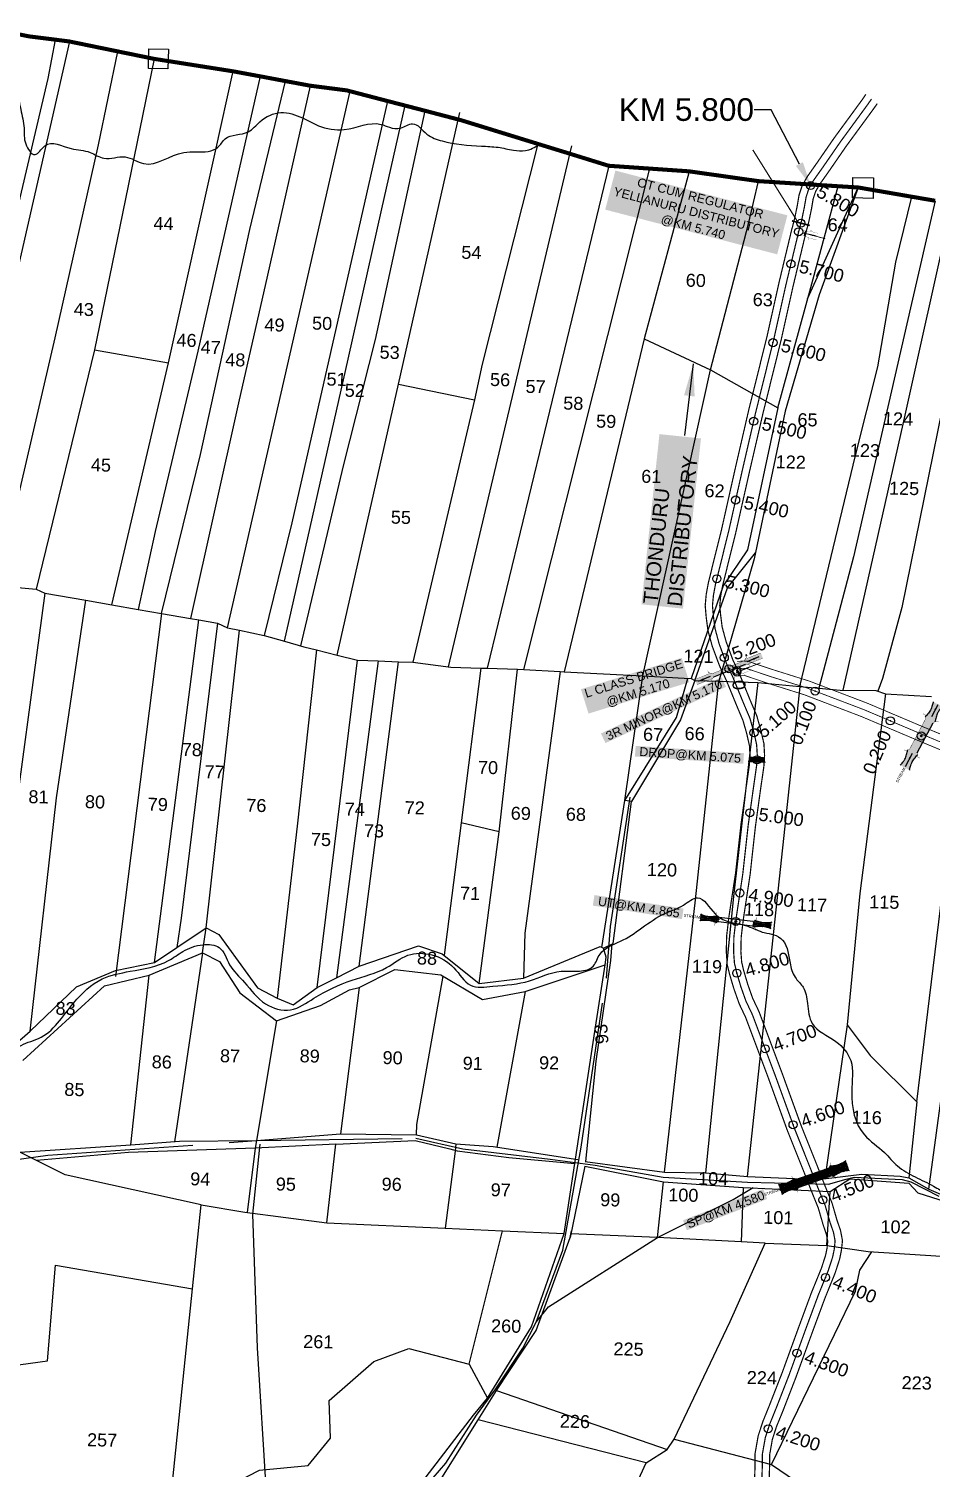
# Model space of a CAD drawing. Header units: inches. Extents: x 184455 to 195646, y 1613050 to 1620483.
# Drawn here: x 186846 to 187961, y 1617672 to 1619451 of the extents above; entities that cross this region are included whole.
import ezdxf
from ezdxf import colors
from ezdxf.entities.mleader import LeaderData, LeaderLine
from ezdxf.enums import TextEntityAlignment as Align
from ezdxf.math import Vec2, Vec3

# ---------------------------------------------------------------- set-up
doc = ezdxf.new("R2010")
doc.units = ezdxf.units.IN
doc.header["$LTSCALE"] = 15
doc.header["$MEASUREMENT"] = 0
doc.header["$PDMODE"] = 32
doc.header["$PDSIZE"] = 10
doc.linetypes.add('ACAD_ISO02W100', pattern=[15, 12, -3])
doc.linetypes.add('HIDDEN2', pattern=[0.1875, 0.125, -0.0625])
for name, color, linetype in [('BOUNDRY STONES', 240, 'Continuous'), ('CANAL1', 7, 'Continuous'), ('CHANAGE', 1, 'Continuous'), ('CS', 134, 'Continuous'), ('CSMark', 72, 'Continuous'), ('PAPER SIZE', 5, 'Continuous'), ('PLOTS', 7, 'Continuous'), ('PLOTS NO', 7, 'Continuous'), ('POINT', 2, 'Continuous'), ('ROADS', 6, 'ACAD_ISO02W100'), ('STREAMS', 4, 'Continuous'), ('STRUCTURE', 5, 'Continuous'), ('text2', 7, 'Continuous'), ('VILLAGE BOUNDRY', 5, 'Continuous'), ('VILLAGE STONES', 240, 'Continuous')]:
    doc.layers.add(name, color=color, linetype=linetype)
doc.styles.get("Standard").update_dxf_attribs({"font": 'arial.ttf'})
doc.dimstyles.get("Standard").update_dxf_attribs({"dimtxt": 0.18, "dimasz": 0.18, "dimexe": 0.18, "dimexo": 0.0625, "dimgap": 0.09, "dimtad": 0, "dimtih": 1, "dimtoh": 1, "dimdec": 4, "dimzin": 0, "dimdsep": 46, "dimtxsty": 'Standard', "dimcen": 0.09, "dimadec": 0, "dimazin": 0, "dimtfac": 1, "dimtdec": 4, "dimtofl": 0, "dimtmove": 0, "dimatfit": 3, "dimfxl": 1, "dimtolj": 1, "dimtzin": 0, "dimarcsym": 0})

# ---------------------------------------------------------------- blocks, each defined once
blk = doc.blocks.new('DROP')
h = blk.add_hatch()
h.set_pattern_fill('ANSI31', color=1, scale=10, angle=45)
h.set_pattern_definition([(90, (-324.4107, -25.7687), (-1.25, 0), [])])
h.paths.add_polyline_path([(-9.9, -4.3), (-13.8, 4.1), (13.8, 4.1), (10.2, -4.3)])
at = {"layer": 'STRUCTURE', "color": 5, "const_width": 0.49}
blk.add_lwpolyline([(-9.9, -4.3), (-13.8, 4.1), (13.8, 4.1), (10.2, -4.3), (-9.9, -4.3)], dxfattribs=at)
at = {"layer": 'STRUCTURE', "color": 5}
blk.add_circle((0, 0), 1.33, dxfattribs=at)
blk = doc.blocks.new('SP')
at = {"layer": 'STRUCTURE'}
h = blk.add_hatch(dxfattribs=at)
h.set_pattern_fill('DASH', color=256, scale=8, style=0)
edge = h.paths.add_edge_path()
edge.add_spline(control_points=[(769825.7, 1706742.1), (769825.3, 1706741.8), (769823.8, 1706740.8), (769820.9, 1706740.3), (769817, 1706739.7), (769811.4, 1706738.9), (769804, 1706739.7), (769798.4, 1706741), (769795.6, 1706741.6)], knot_values=[0, 0, 0, 0, 1.613557, 5.24513, 8.624976, 13.470124, 22.190216, 30.746377, 30.746377, 30.746377, 30.746377], degree=3, periodic=0)
edge.add_line((769795.6, 1706741.6), (769792.6, 1706739.6))
edge.add_line((769792.6, 1706739.6), (769732.6, 1706739.6))
edge.add_line((769732.6, 1706739.6), (769729.6, 1706741.6))
edge.add_spline(control_points=[(769729.6, 1706741.6), (769726.9, 1706740.9), (769721.3, 1706739.5), (769713.9, 1706738.5), (769708.3, 1706739.1), (769704.4, 1706739.6), (769701.5, 1706740), (769700, 1706741), (769699.5, 1706741.3)], knot_values=[0, 0, 0, 0, 8.556161, 17.276253, 22.121402, 25.501247, 29.13282, 30.746377, 30.746377, 30.746377, 30.746377], degree=3, periodic=0)
edge.add_line((769699.5, 1706741.3), (769699.5, 1706722.1))
edge.add_spline(control_points=[(769699.5, 1706722.1), (769700, 1706722.4), (769701.4, 1706723.4), (769704.3, 1706724), (769708.2, 1706724.5), (769713.8, 1706725.3), (769721.2, 1706724.5), (769726.8, 1706723.3), (769729.6, 1706722.6)], knot_values=[0, 0, 0, 0, 1.613557, 5.24513, 8.624976, 13.470124, 22.190216, 30.746377, 30.746377, 30.746377, 30.746377], degree=3, periodic=0)
edge.add_line((769729.6, 1706722.6), (769732.6, 1706724.6))
edge.add_line((769732.6, 1706724.6), (769792.6, 1706724.6))
edge.add_line((769792.6, 1706724.6), (769795.6, 1706722.6))
edge.add_spline(control_points=[(769795.6, 1706722.6), (769798.4, 1706723.3), (769803.9, 1706724.8), (769811.3, 1706725.8), (769817, 1706725.1), (769820.9, 1706724.7), (769823.8, 1706724.2), (769825.2, 1706723.3), (769825.7, 1706723)], knot_values=[0, 0, 0, 0, 8.556161, 17.276253, 22.121402, 25.501247, 29.13282, 30.746377, 30.746377, 30.746377, 30.746377], degree=3, periodic=0)
edge.add_line((769825.7, 1706723), (769825.7, 1706742.1))
h.paths.add_polyline_path([(769764.2, 1706732.1, -1), (769761.1, 1706732.1, -1)], flags=0)
h.paths.add_polyline_path([(769761.1, 1706732.1, 1), (769764.2, 1706732.1, 1)], flags=16)
at = {"layer": 'STRUCTURE', "const_width": 0.628}
for points in [[(769726.6, 1706747.6), (769726.6, 1706743.6), (769732.6, 1706739.6), (769792.6, 1706739.6), (769798.6, 1706743.6), (769798.6, 1706747.6)], [(769726.6, 1706716.6), (769726.6, 1706720.6), (769732.6, 1706724.6), (769792.6, 1706724.6), (769798.6, 1706720.6), (769798.6, 1706716.6)]]:
    blk.add_lwpolyline(points, dxfattribs=at)
at = {"layer": 'STRUCTURE', "color": 3}
blk.add_lwpolyline([(769732.6, 1706724.6), (769792.6, 1706724.6)], dxfattribs=at)
blk.add_lwpolyline([(769732.6, 1706724.6), (769792.6, 1706724.6)], dxfattribs=at)
at = {"layer": 'STRUCTURE', "color": 0}
blk.add_circle((769762.6, 1706732.1), 1.55, dxfattribs=at)
at = {"layer": 'STRUCTURE'}
for points in [[(769699.5, 1706741.3), (769700.9, 1706740.5), (769704.4, 1706739.6), (769707.8, 1706739.2), (769712.6, 1706738.8), (769721.3, 1706739.7), (769729.6, 1706741.6)], [(769699.5, 1706722.1), (769700.9, 1706723), (769704.4, 1706724), (769707.7, 1706724.5), (769712.5, 1706725), (769721.2, 1706724.4), (769729.6, 1706722.6)], [(769825.7, 1706742.1), (769824.3, 1706741.3), (769820.8, 1706740.3), (769817.5, 1706739.8), (769812.7, 1706739.2), (769804, 1706739.9), (769795.6, 1706741.6)], [(769825.7, 1706723), (769824.3, 1706723.8), (769820.8, 1706724.7), (769817.4, 1706725.1), (769812.6, 1706725.5), (769803.9, 1706724.6), (769795.6, 1706722.6)]]:
    blk.add_spline(points, degree=3, dxfattribs=at)
at = {"layer": 'STRUCTURE', "color": 0}
blk.add_text('STREAM', height=5, dxfattribs=at).set_placement((769684.3, 1706732.1), align=Align.MIDDLE_CENTER)
for points in [[(769727.4, 1706732.1), (769700.8, 1706732.1)], [(769824.4, 1706732.1), (769800.5, 1706732.1)]]:
    blk.add_leader(points, dimstyle='Standard', override={"dimasz": 10, "dimgap": 0.09, "dimtad": 0}, dxfattribs=at)
blk = doc.blocks.new('SLB')
at = {"layer": 'STRUCTURE'}
h = blk.add_hatch(dxfattribs=at)
h.set_pattern_fill('DOTS', color=6, scale=20, angle=320.3722, style=0)
h.set_pattern_definition([(320.372247934, (-159.4327, -72.9564), (1.2786241598, 0.5641323054), [0, -1.25])])
h.paths.add_polyline_path([(769699.5, 1706871.1), (769699.5, 1706861.1), (769729.1, 1706861.1), (769732.1, 1706863.1), (769792.1, 1706863.1), (769795.1, 1706861.1), (769824.7, 1706861.1), (769824.7, 1706871.1), (769795.1, 1706871.1), (769792.1, 1706869.1), (769732.1, 1706869.1), (769729.1, 1706871.1)])
at = {"layer": 'STRUCTURE', "color": 6, "linetype": 'ACAD_ISO02W100', "ltscale": 0.5, "const_width": 0.5}
for points in [[(769699.5, 1706871.1), (769729.1, 1706871.1)], [(769795.1, 1706871.1), (769824.7, 1706871.1)], [(769699.5, 1706861.1), (769729.1, 1706861.1)], [(769795.1, 1706861.1), (769824.7, 1706861.1)]]:
    blk.add_lwpolyline(points, dxfattribs=at)
at = {"layer": 'STRUCTURE', "color": 6, "const_width": 0.628}
for points in [[(769726.1, 1706877.1), (769726.1, 1706873.1), (769732.1, 1706869.1), (769792.1, 1706869.1), (769798.1, 1706873.1), (769798.1, 1706877.1)], [(769726.1, 1706855.1), (769726.1, 1706859.1), (769732.1, 1706863.1), (769792.1, 1706863.1), (769798.1, 1706859.1), (769798.1, 1706855.1)]]:
    blk.add_lwpolyline(points, dxfattribs=at)
at = {"layer": 'STRUCTURE', "color": 6}
blk.add_lwpolyline([(769732.1, 1706863.1), (769792.1, 1706863.1)], dxfattribs=at)
blk.add_lwpolyline([(769732.1, 1706863.1), (769792.1, 1706863.1)], dxfattribs=at)
at = {"layer": 'STRUCTURE', "color": 0}
blk.add_circle((769762.1, 1706866.1), 1.24, dxfattribs=at)
for points in [[(769703.8, 1706866), (769726.7, 1706866)], [(769818.6, 1706865.8), (769795.7, 1706865.8)]]:
    blk.add_leader(points, dimstyle='Standard', override={"dimasz": 10, "dimgap": 0.09, "dimtad": 0}, dxfattribs=at)
blk = doc.blocks.new('UT')
at = {"layer": 'STRUCTURE'}
h = blk.add_hatch(dxfattribs=at)
h.set_pattern_fill('DASH', color=150, scale=8, angle=-39.6278, style=0)
h.set_pattern_definition([(320.372247933, (-4370.464, -6260.8811), (1.40800153113, 0.132407282), [1, -1])])
h.paths.add_polyline_path([(765163, 1700681.9), (765165.6, 1700680.6), (765167.2, 1700680.3), (765169.1, 1700680), (765172.4, 1700679.6), (765176.4, 1700679.3), (765179.5, 1700679.5), (765183.1, 1700679.9), (765187.7, 1700680.9), (765188.9, 1700681.2), (765193.1, 1700682.2), (765196.1, 1700680.2), (765196.1, 1700672.2), (765193.1, 1700670.2), (765190.5, 1700670.8), (765188.1, 1700671.3), (765185.5, 1700671.8), (765183.6, 1700672.1), (765181, 1700672.5), (765180.3, 1700672.5), (765178.5, 1700672.6), (765176.7, 1700672.6), (765174.6, 1700672.5), (765172.5, 1700672.3), (765170.4, 1700672), (765168.5, 1700671.7), (765166.1, 1700671.2), (765165, 1700670.8), (765163, 1700669.7)])
h.paths.add_polyline_path([(765259.1, 1700682.2), (765256.1, 1700680.2), (765256.1, 1700672.2), (765259.1, 1700670.2), (765261.9, 1700671), (765264.4, 1700671.6), (765266.4, 1700672), (765269.1, 1700672.5), (765272.7, 1700673), (765276.1, 1700673.1), (765278.6, 1700672.9), (765281.2, 1700672.7), (765283.9, 1700672.3), (765286.4, 1700671.9), (765288, 1700671.3), (765289.2, 1700670.6), (765289.1, 1700682.7), (765287.6, 1700681.8), (765285.7, 1700681.2), (765283, 1700680.7), (765281.2, 1700680.4), (765276.7, 1700679.9), (765272.7, 1700679.9), (765268.7, 1700680.3), (765264.8, 1700681), (765261.2, 1700681.7)])
at = {"layer": 'STRUCTURE', "color": 150, "const_width": 0.628}
for points in [[(765190.1, 1700688.2), (765190.1, 1700684.2), (765196.1, 1700680.2), (765256.1, 1700680.2), (765262.1, 1700684.2), (765262.1, 1700688.2)], [(765190.1, 1700664.2), (765190.1, 1700668.2), (765196.1, 1700672.2), (765256.1, 1700672.2), (765262.1, 1700668.2), (765262.1, 1700664.2)]]:
    blk.add_lwpolyline(points, dxfattribs=at)
at = {"layer": 'STRUCTURE', "color": 150}
for points in [[(765196.1, 1700680.2), (765256.1, 1700680.2)], [(765196.1, 1700672.2), (765256.1, 1700672.2)], [(765196.1, 1700672.2), (765256.1, 1700672.2)]]:
    blk.add_lwpolyline(points, dxfattribs=at)
at = {"layer": 'STRUCTURE', "color": 0}
blk.add_circle((765226.1, 1700676.2), 1.89, dxfattribs=at)
at = {"layer": 'STRUCTURE', "color": 150}
for points in [[(765163, 1700681.9), (765164.4, 1700681.1), (765167.9, 1700680.2), (765171.2, 1700679.8), (765176.1, 1700679.4), (765184.7, 1700680.3), (765193.1, 1700682.2)], [(765163, 1700669.7), (765164.3, 1700670.6), (765167.8, 1700671.6), (765171.2, 1700672.1), (765176, 1700672.6), (765184.7, 1700672), (765193.1, 1700670.2)], [(765289.1, 1700682.7), (765287.8, 1700681.9), (765284.3, 1700680.9), (765280.9, 1700680.4), (765276.1, 1700679.8), (765267.4, 1700680.5), (765259.1, 1700682.2)], [(765289.2, 1700670.6), (765287.8, 1700671.4), (765284.2, 1700672.3), (765280.9, 1700672.7), (765276.1, 1700673.1), (765267.4, 1700672.2), (765259.1, 1700670.2)]]:
    blk.add_spline(points, degree=3, dxfattribs=at)
at = {"layer": 'STRUCTURE', "color": 0}
blk.add_text('STREAM', height=5, dxfattribs=at).set_placement((765148.2, 1700675.8), align=Align.MIDDLE_CENTER)
for points in [[(765190.9, 1700676), (765164.2, 1700675.8)], [(765289.3, 1700676.7), (765265.4, 1700676.4)]]:
    blk.add_leader(points, dimstyle='Standard', override={"dimasz": 10, "dimgap": 0.09, "dimtad": 0}, dxfattribs=at)
blk = doc.blocks.new('OT')
at = {"layer": 'STRUCTURE', "color": 190}
for points, const_width in [([(769751.4, 1706595.8), (769729.4, 1706595.8)], 0.5), ([(769751.4, 1706579), (769729.4, 1706579)], 0.5), ([(769775.2, 1706601.8), (769775.2, 1706597.8), (769769.2, 1706593.8), (769761.8, 1706593.8), (769754.4, 1706593.8), (769748.4, 1706597.8), (769748.4, 1706601.8)], 0.5), ([(769748.4, 1706573), (769748.4, 1706577), (769754.4, 1706581), (769761.8, 1706581), (769761.8, 1706581), (769761.8, 1706581), (769769.2, 1706581), (769775.2, 1706577), (769775.2, 1706573)], 0.5), ([(769761.8, 1706593.8), (769761.8, 1706581)], 2.5)]:
    blk.add_lwpolyline(points, dxfattribs=dict(at, const_width=const_width))
at = {"layer": 'STRUCTURE', "color": 0}
blk.add_circle((769761.8, 1706587.4), 1.87, dxfattribs=at)
blk.add_leader([(769732.6, 1706587.4), (769753.8, 1706587.4)], dimstyle='Standard', override={"dimasz": 10, "dimgap": 0.09, "dimtad": 0}, dxfattribs=at)

msp = doc.modelspace()

# ---------------------------------------------------------------- linework, layer by layer
at = {"layer": 'BOUNDRY STONES'}
for points in [[(186994.1, 1619426.6), (187018.3, 1619426.1), (187017.7, 1619401.7), (186993.5, 1619402.2)], [(187864.2, 1619267.7), (187889.9, 1619267.2), (187889.4, 1619241.7), (187863.7, 1619242.3)]]:
    msp.add_lwpolyline(points, close=True, dxfattribs=at)
at = {"layer": 'CANAL1', "color": 200}
for points, const_width in [([(187742.7, 1617651.7), (187743.4, 1617674.4), (187743.5, 1617690), (187747.3, 1617711.6), (187753, 1617729.1), (187760.9, 1617748.6), (187777.2, 1617790.4), (187797.4, 1617846), (187813, 1617888.3), (187825.5, 1617919), (187830.6, 1617934.8), (187832.4, 1617943.5), (187833.3, 1617952.2), (187831.6, 1617960.9), (187827.5, 1617972.9), (187821.6, 1617993.3), (187812.5, 1618015.8), (187804, 1618037.6), (187783.4, 1618089.1), (187759.9, 1618154), (187731.8, 1618229), (187723.9, 1618245.7), (187717.3, 1618264.4), (187712.1, 1618281.8), (187709, 1618294.4), (187707.9, 1618310.2), (187708.3, 1618329.6), (187711.1, 1618353.2), (187719.4, 1618407.8), (187726, 1618467.3), (187732.5, 1618514), (187736.4, 1618540.9), (187737.2, 1618553), (187736.5, 1618564.9), (187733, 1618580.5), (187728.5, 1618596.1), (187721.1, 1618613.6), (187708, 1618645.6), (187699.5, 1618663.8), (187690.5, 1618688), (187685.1, 1618707.9), (187683, 1618724.4), (187681.8, 1618738.2), (187683.1, 1618752.3), (187685.8, 1618766.9), (187701.9, 1618831.7), (187718.8, 1618907.1), (187735.4, 1618979.1), (187758.1, 1619070.5), (187773, 1619137.3), (187788.3, 1619201.2), (187792.4, 1619217), (187795.5, 1619232.1), (187797.8, 1619245.7), (187801.6, 1619257.3), (187808.1, 1619268.7), (187819.8, 1619285.3), (187841.4, 1619316.6), (187875.9, 1619363.7), (187880.4, 1619370.3)], 1.5), ([(187760.7, 1617652), (187761.4, 1617674.1), (187761.5, 1617688.3), (187764.8, 1617707.2), (187769.9, 1617723), (187777.7, 1617742), (187794, 1617784.1), (187814.3, 1617839.9), (187829.8, 1617881.8), (187842.4, 1617912.9), (187848, 1617930.2), (187850.1, 1617940.6), (187851.5, 1617952.9), (187849.1, 1617965.6), (187844.7, 1617978.3), (187838.7, 1617999.2), (187829.2, 1618022.5), (187820.8, 1618044.2), (187800.3, 1618095.5), (187776.8, 1618160.2), (187748.4, 1618236), (187740.5, 1618252.6), (187734.4, 1618269.9), (187729.5, 1618286.5), (187726.9, 1618297.2), (187725.9, 1618310.7), (187726.3, 1618328.3), (187729, 1618350.7), (187737.3, 1618405.4), (187743.9, 1618465.1), (187750.3, 1618511.5), (187754.3, 1618539), (187755.2, 1618553), (187754.4, 1618567.5), (187750.4, 1618584.9), (187745.5, 1618602.1), (187737.7, 1618620.5), (187724.5, 1618652.9), (187716.1, 1618670.8), (187707.7, 1618693.5), (187702.8, 1618711.5), (187700.9, 1618726.4), (187699.8, 1618738.1), (187700.9, 1618749.8), (187703.4, 1618763.1), (187719.4, 1618827.5), (187736.4, 1618903.1), (187753, 1618974.9), (187775.6, 1619066.3), (187790.5, 1619133.3), (187805.7, 1619196.9), (187809.9, 1619212.9), (187813.2, 1619228.7), (187815.3, 1619241.3), (187818.2, 1619250), (187823.3, 1619259), (187834.6, 1619275), (187856.1, 1619306.2), (187890.6, 1619353.3), (187894.5, 1619358.9)], 1.5), ([(187721.6, 1618669.1), (187728, 1618669.6), (187734, 1618669.5), (187763.2, 1618659.7), (187810.3, 1618644.9), (187822.9, 1618640.1), (187881.7, 1618617.7), (187953.5, 1618587.3), (188004.8, 1618565.9)], 1), ([(187722.9, 1618651.2), (187728.6, 1618651.6), (187731, 1618651.6), (187757.7, 1618642.6), (187804.4, 1618627.9), (187816.5, 1618623.3), (187874.9, 1618601), (187946.5, 1618570.7), (187997.6, 1618549.4)], 1)]:
    msp.add_lwpolyline(points, dxfattribs=dict(at, const_width=const_width))
at = {"layer": 'CANAL1', "color": 1, "linetype": 'HIDDEN2', "ltscale": 5, "const_width": 1.5}
for points in [[(187751.7, 1617651.8), (187752.4, 1617674.3), (187752.5, 1617689.2), (187756.1, 1617709.4), (187761.5, 1617726), (187769.3, 1617745.3), (187785.6, 1617787.2), (187805.8, 1617842.9), (187821.4, 1617885.1), (187833.9, 1617916), (187839.3, 1617932.5), (187841.3, 1617942.1), (187842.4, 1617952.6), (187840.4, 1617963.2), (187836.1, 1617975.6), (187830.2, 1617996.2), (187820.8, 1618019.2), (187812.4, 1618040.9), (187791.9, 1618092.3), (187768.4, 1618157.1), (187740.1, 1618232.5), (187732.2, 1618249.1), (187725.8, 1618267.2), (187720.8, 1618284.2), (187718, 1618295.8), (187716.9, 1618310.4), (187717.3, 1618328.9), (187720.1, 1618351.9), (187728.3, 1618406.6), (187734.9, 1618466.2), (187741.4, 1618512.7), (187745.3, 1618539.9), (187746.2, 1618553), (187745.4, 1618566.2), (187741.7, 1618582.7), (187737, 1618599.1), (187729.4, 1618617), (187716.2, 1618649.2), (187707.8, 1618667.3), (187699.1, 1618690.7), (187694, 1618709.7), (187691.9, 1618725.4), (187690.8, 1618738.2), (187692, 1618751), (187694.6, 1618765), (187710.7, 1618829.6), (187727.6, 1618905.1), (187744.2, 1618977), (187766.8, 1619068.4), (187781.7, 1619135.3), (187797, 1619199), (187801.1, 1619215), (187804.3, 1619230.4), (187806.6, 1619243.5), (187809.9, 1619253.7), (187815.7, 1619263.9), (187827.2, 1619280.1), (187848.8, 1619311.4), (187883.2, 1619358.5), (187887.4, 1619364.6)], [(187796.2, 1619212.6), (187740.7, 1619301.6)]]:
    msp.add_lwpolyline(points, dxfattribs=at)
at = {"layer": 'CANAL1', "color": 3, "const_width": 2, "elevation": 1}
msp.add_lwpolyline([(187789, 1619213.9), (187811.1, 1619208.2)], dxfattribs=at)
at = {"layer": 'CANAL1', "color": 1, "linetype": 'HIDDEN2', "ltscale": 4, "const_width": 1, "elevation": 2}
msp.add_lwpolyline([(187805.1, 1619198.4), (187830.4, 1619191.8)], dxfattribs=at)
at = {"layer": 'CANAL1', "color": 1, "linetype": 'HIDDEN2', "ltscale": 4, "const_width": 1}
for points in [[(187721.8, 1618656.3), (187750.2, 1618667.4)], [(187721.8, 1618656.3), (187750.2, 1618667.4)], [(187722.2, 1618660.2), (187728.3, 1618660.6), (187732.5, 1618660.6), (187760.5, 1618651.1), (187807.4, 1618636.4), (187819.7, 1618631.7), (187878.3, 1618609.4), (187950, 1618579), (188001.2, 1618557.6)]]:
    msp.add_lwpolyline(points, dxfattribs=at)
at = {"layer": 'CS', "color": 3}
for p in [(187817.7, 1618632.5), (187910.7, 1618595.7)]:
    msp.add_point(p, dxfattribs=at)
at = {"layer": 'PLOTS'}
for points in [[(186726.4, 1618777.5), (186774.3, 1618982.3), (186821.2, 1619182.8), (186869.7, 1619390), (186878.6, 1619437.9)], [(186895.9, 1619435.7), (186865.9, 1619303.5), (186804, 1619034), (186741.2, 1618775.2)], [(186807.1, 1618763.4), (186878.3, 1619069.1), (186931.9, 1619308), (186955.6, 1619423.4)], [(187000.6, 1619414.2), (186958.2, 1619207.1), (186926.9, 1619054.4), (186854.7, 1618758.4)], [(186948.5, 1618739.2), (187018.4, 1619038.2), (187076.4, 1619300.2), (187098.2, 1619398.8)], [(187131.7, 1619392.6), (187054.5, 1619052.6), (187002, 1618830), (186981.1, 1618733.5)], [(187009.7, 1618728.6), (187058, 1618924.9), (187119.1, 1619203.3), (187163, 1619386.7)], [(187193.6, 1619381), (187140.6, 1619146.9), (187104.9, 1618988.9), (187045.7, 1618722.3)], [(187091.4, 1618710.5), (187172.1, 1619064.1), (187242.8, 1619374.1)], [(187289.3, 1619362), (187242.3, 1619154.6), (187218.8, 1619051), (187171, 1618840.4), (187136.7, 1618701.4)], [(187161.9, 1618694.4), (187240.4, 1619043), (187282.2, 1619228.6), (187310.9, 1619356.4)], [(187335.2, 1619350.1), (187273.7, 1619067.3), (187234.3, 1618911.1), (187214.5, 1618827.5), (187181.6, 1618688.5)], [(187226.7, 1618676.9), (187302.6, 1619012.1), (187378.6, 1619347.7)], [(187474.8, 1619309.1), (187406.2, 1619036.9), (187396.8, 1618992.8), (187320.4, 1618668.1)], [(187364.6, 1618662.4), (187517.1, 1619306.6)], [(187562.5, 1619282), (187480.3, 1618941), (187412.2, 1618660.7)], [(187457.8, 1618659.1), (187613.3, 1619278.5)], [(187662.1, 1619275.1), (187606.2, 1619068.1), (187507.5, 1618656.4)], [(187604.7, 1618651.2), (187688.3, 1619029.6), (187735.5, 1619210.1), (187747.6, 1619263)], [(187606.2, 1619068.1), (187688.3, 1619029.6), (187771.5, 1618982.8), (187812.3, 1619131.6), (187846.1, 1619256.7)], [(187870.8, 1619255.2), (187822.7, 1619122.3), (187780.7, 1618978.5), (187742.2, 1618795.8), (187698.6, 1618644.6)], [(187808.4, 1619117.3), (187870.8, 1619255.2)], [(187798.6, 1618638.3), (187867.5, 1618923.7), (187895.3, 1619033.3), (187917.4, 1619162.7), (187937.3, 1619243.7)], [(187965.9, 1619238.8), (187935.6, 1619106.3), (187865.2, 1618798.5), (187822.3, 1618636.1)], [(187852.3, 1618633.7), (187926.5, 1618962.6), (187987.1, 1619235.1)], [(188029.5, 1619228.1), (187980, 1619007.9), (187924.8, 1618735.9), (187900.9, 1618648.2), (187895.2, 1618632.3)], [(186926.9, 1619054.4), (187018.4, 1619038.2)], [(187302.6, 1619012.1), (187396.8, 1618992.8)], [(187771.5, 1618982.8), (187734.3, 1618807.2), (187704.2, 1618762.5), (187664.6, 1618648)], [(187668.8, 1618645.6), (187709.5, 1618760.3), (187743.8, 1618803.6)], [(186865.5, 1618753.5), (186819.9, 1618413), (186789, 1618161.5)], [(186813.5, 1618762.2), (186854.7, 1618758.4), (186865.5, 1618753.5), (186916.1, 1618744.8), (186948.5, 1618739.2), (186981.1, 1618733.5), (187009.7, 1618728.6), (187045.7, 1618722.3), (187055.8, 1618720.6), (187078.8, 1618716.6), (187091.4, 1618710.5), (187106.2, 1618707.6), (187136.7, 1618701.4), (187161.9, 1618694.4), (187185.5, 1618687.3), (187201.3, 1618683.3), (187226.7, 1618676.9), (187251.9, 1618670.6), (187277.4, 1618669.7), (187302.5, 1618668.8), (187320.4, 1618668.1), (187367.2, 1618662.1), (187404.6, 1618660.9), (187412.2, 1618660.7), (187449.6, 1618659.5), (187457.8, 1618659.1), (187502.5, 1618656.7), (187507.5, 1618656.4), (187604.7, 1618651.2), (187655.9, 1618648.5), (187664.6, 1618648), (187668.8, 1618645.6), (187698.6, 1618644.6), (187746.9, 1618643), (187798.6, 1618638.3), (187822.3, 1618636.1), (187848.7, 1618633.7), (187892.6, 1618633.3), (187904.5, 1618629), (187961.4, 1618625.8)], [(186847.4, 1618211.9), (186879.9, 1618500.3), (186916.1, 1618744.8)], [(187009.7, 1618728.6), (186953, 1618279.4)], [(187001.3, 1618296.7), (187055.8, 1618720.6)], [(187078.8, 1618716.6), (187034.2, 1618351.9), (187028.6, 1618315.6)], [(187065, 1618339.6), (187106.2, 1618707.6)], [(187201.3, 1618683.3), (187177.5, 1618465.4), (187152.6, 1618252.6)], [(187202.1, 1618265.8), (187251.9, 1618670.6)], [(187277.4, 1618669.7), (187225.9, 1618278)], [(187254, 1618292.4), (187302.5, 1618668.8)], [(187404.6, 1618660.9), (187380, 1618469.7), (187359, 1618306)], [(186789, 1618161.5), (186847.4, 1618211.9), (186904.6, 1618266.6), (186953, 1618287), (187001.3, 1618296.7), (187028.6, 1618315.6), (187065, 1618339.6), (187080.8, 1618331.5), (187128.6, 1618265.5), (187152.6, 1618252.6), (187172.3, 1618244.6), (187202.1, 1618265.8), (187225.9, 1618278), (187254, 1618292.4), (187327.5, 1618317.7), (187356.7, 1618307.8), (187402.3, 1618271), (187457.1, 1618277.6), (187551.8, 1618316.5), (187556.1, 1618314.7), (187567.9, 1618320.5), (187590.8, 1618496), (187582.4, 1618497.2), (187604.7, 1618651.2)], [(187402.3, 1618271), (187427.3, 1618458.3), (187449.6, 1618659.5)], [(187502.5, 1618656.7), (187458.9, 1618333.3), (187457.1, 1618277.6)], [(187554, 1618315.6), (187582.4, 1618497.2), (187646.2, 1618599.8), (187660.3, 1618648.2)], [(187668.8, 1618645.6), (187651.1, 1618596.9), (187590.8, 1618496)], [(187631.4, 1618037.6), (187670, 1618374.2), (187698.6, 1618644.6)], [(187746.9, 1618643), (187716.8, 1618378.6), (187682.1, 1618036.8)], [(187734.2, 1618032.4), (187799.5, 1618642)], [(187904.5, 1618629), (187873, 1618382.2), (187857.1, 1618220), (187829.5, 1618029.8)], [(187857.1, 1618220), (187885.9, 1618182.1), (187943.6, 1618124.7), (187972.5, 1618363.9), (187996.9, 1618627.6)], [(187958.1, 1618016.5), (187977.2, 1618155.9), (187993.9, 1618344.9), (188013.6, 1618500.3), (188024.7, 1618625.7)], [(187427.3, 1618458.3), (187380, 1618469.7)], [(186838.5, 1618175.8), (186939.2, 1618267.9), (186994.5, 1618281.4), (187060.5, 1618309), (187065, 1618339.6)], [(186889.9, 1616637.7), (186902.6, 1616686.5), (186922, 1616744.8), (186958.3, 1616848), (187007.1, 1616985.1), (187064.3, 1617100.5), (187093.3, 1617214.6), (187133.5, 1617320.6), (187146.8, 1617353.4), (187189.5, 1617429.9), (187209.7, 1617466), (187237.4, 1617509), (187281.5, 1617595), (187317.8, 1617636.3), (187395.4, 1617737.1), (187412.9, 1617758.2), (187467.1, 1617846.3), (187507.5, 1617962), (187521.4, 1618053.9), (187545.3, 1618211.7), (187558.2, 1618293.9), (187559.4, 1618303.4), (187556.1, 1618314.7)], [(187060.5, 1618309), (187025.8, 1618075.3)], [(187060.5, 1618309), (187081.6, 1618298.2), (187106.6, 1618259.5), (187151.9, 1618224.8), (187127.3, 1618076.7)], [(187534.3, 1618050.8), (187547.1, 1618174.8), (187565.2, 1618299.2), (187566.7, 1618319.9)], [(187151.9, 1618224.8), (187206.1, 1618243.6), (187242.1, 1618263.1), (187254.2, 1618265.8), (187298.2, 1618288.4), (187355.1, 1618281.7), (187406.4, 1618251.2), (187459.3, 1618260.9), (187558.2, 1618293.9)], [(186972, 1618071.6), (186994.5, 1618281.4)], [(187324.8, 1618083.7), (187325.4, 1618096.6), (187357.9, 1618280)], [(187254.2, 1618265.8), (187231.2, 1618085.2)], [(187459.3, 1618260.9), (187424.2, 1618068.6)], [(187943.6, 1618124.7), (187933.6, 1618030.5)], [(186834.7, 1618062.2), (186972, 1618071.6), (187032.1, 1618075.8), (187127.3, 1618076.7), (187231.2, 1618085.2), (187324.8, 1618083.7), (187373.6, 1618072.5), (187419.8, 1618069.3), (187524.4, 1618053.5)], [(187127.3, 1618076.7), (187125.7, 1618067.2), (187115.5, 1617987.7)], [(187214, 1617975.1), (187225.3, 1618072.1), (187323.3, 1618076.8), (187366.3, 1618066.3), (187375.3, 1618064.1), (187438.9, 1618055.7), (187520.6, 1618048.4)], [(186435.4, 1617744.1), (186621.7, 1617767.9), (186684.7, 1617775.9), (186740, 1617786.8), (186869, 1617804.3), (186878.7, 1617922.8), (187047.9, 1617893.6), (187058.8, 1617997.4), (186890.7, 1618034.3), (186834.7, 1618062.2), (186765.4, 1618051.6)], [(187225.3, 1618072.1), (187125.7, 1618067.2), (186969, 1618062.1), (186855.4, 1618052)], [(187373.6, 1618072.5), (187372.9, 1618063.7), (187360.4, 1617968.3)], [(187533.1, 1618044.9), (187514.7, 1617957)], [(187533.1, 1618044.9), (187630.1, 1618025.6), (187728.9, 1618018.6), (187836.4, 1618013.8), (187860.7, 1618029.5), (187933.6, 1618024.1), (187944.7, 1618012.3), (188020.2, 1617988.1), (188029.6, 1617985.1), (188167.6, 1617934.3), (188231, 1617922.5), (188315.4, 1617897.5), (188502.9, 1617871), (188575.2, 1617850.4), (188592.1, 1617840.1), (188696.6, 1617826.8), (188729.7, 1617796.8), (188779.8, 1617798.7)], [(187533.6, 1618050.9), (187631.4, 1618037.6), (187682.1, 1618036.8), (187734.2, 1618032.4), (187820.6, 1618028.7), (187838.4, 1618030.8), (187875.4, 1618035.1), (187922.8, 1618032.5), (187933.6, 1618030.5), (187958.1, 1618016.5), (187984.9, 1618005.2)], [(187622.7, 1617956.9), (187630.1, 1618025.6)], [(187160.5, 1616971.3), (187165.8, 1617020.5), (187188.3, 1617144.5), (187374.2, 1617152.4), (187387.4, 1617208.7), (187399.8, 1617261.1), (187413.9, 1617329.3), (187478.8, 1617316.3), (187491.2, 1617352.5), (187544, 1617500), (187529.3, 1617505.3), (187579, 1617613.7), (187608.9, 1617678.4), (187634.7, 1617694.7), (187643.5, 1617707.6), (187712.6, 1617853.2), (187755.8, 1617950), (187832.2, 1617946.8), (187836.4, 1618013.8)], [(187728.9, 1618018.6), (187726.4, 1617951.5)], [(187058.8, 1617997.4), (187112.7, 1617988.1), (187214, 1617975.1), (187360.4, 1617968.3), (187431.4, 1617965), (187507.5, 1617962)], [(186906.4, 1616634), (186906.1, 1616646.6), (186912.2, 1616676.4), (186944.3, 1616781.7), (186948.4, 1616795.2), (186977.2, 1616874.1), (187035, 1617011.2), (187053.4, 1617054.9), (187072, 1617099.1), (187099.3, 1617213.9), (187138.1, 1617319.1), (187209.6, 1617454.4), (187258, 1617531.1), (187279.3, 1617562.3), (187311.2, 1617616.9), (187339.6, 1617633.3), (187401.3, 1617731.6), (187424, 1617767.6), (187472.8, 1617841.7), (187514.7, 1617957), (187516.5, 1617965.3)], [(187390, 1617800.4), (187431.4, 1617965)], [(187755.8, 1617950), (187726.4, 1617951.5), (187622.7, 1617956.9), (187515.6, 1617961.2)], [(187763.6, 1617676.1), (187867.6, 1617890.7), (187873.1, 1617916.4), (187887.6, 1617939.3)], [(187832.2, 1617946.8), (187883.2, 1617939.6), (188024.9, 1617930.4), (188104.6, 1617917), (188157.1, 1617911.8), (188225.3, 1617906.2), (188266.5, 1617901.6), (188289.5, 1617898.6), (188315.4, 1617897.5), (188274.8, 1617803.7), (188208.9, 1617648.5), (188163.9, 1617542.8), (188255.4, 1617522), (188264.9, 1617519.9), (188453.1, 1617483.8), (188507, 1617619.7), (188558.1, 1617749), (188606.4, 1617740.9), (188676.8, 1617747.1), (188628.8, 1617695.5), (188580.6, 1617673.6), (188553.2, 1617646.5), (188507, 1617619.7)], [(187014.6, 1617594), (187021.1, 1617634.1), (187047.9, 1617893.6)], [(187021.1, 1617634.1), (187052.7, 1617629), (187131, 1617669.2), (187191, 1617675), (187218.6, 1617708.8), (187216.8, 1617755.5), (187272.2, 1617803.5), (187315.4, 1617819.5), (187390, 1617800.4), (187412.9, 1617758.2)], [(187424, 1617767.6), (187634.7, 1617694.7)], [(187608.9, 1617678.4), (187401.3, 1617731.6)], [(187643.5, 1617707.6), (187763.6, 1617676.1), (187793.4, 1617656), (187968, 1617598.9), (187983.3, 1617591), (188022.8, 1617581.8), (188082, 1617564.3), (188163.9, 1617542.8)]]:
    msp.add_lwpolyline(points, dxfattribs=at)
at = {"layer": 'POINT'}
for p in [(187721, 1618658, 36), (187949, 1618577, 35)]:
    msp.add_point(p, dxfattribs=at)
at = {"layer": 'ROADS'}
for points in [[(187316.2, 1617626.1), (187361.1, 1617677.9), (187399.1, 1617737.3), (187423.1, 1617769.8), (187456.4, 1617820.1), (187472.7, 1617852), (187505.8, 1617941.2), (187528.4, 1618068.4), (187559.7, 1618277.6), (187564.8, 1618341.6), (187589, 1618501.3)], [(186802.9, 1618049.3), (186869.1, 1618058.7), (187127.3, 1618076.7), (187324.3, 1618079.6), (187382.1, 1618066.7), (187490.2, 1618053.7), (187545.6, 1618046.2), (187629.8, 1618031.4), (187733.9, 1618025.2), (187834.4, 1618022.8), (187856.2, 1618029), (187865.8, 1618031.5), (187925.3, 1618028.7), (187936.1, 1618025.9), (187970.4, 1618007.9)], [(187131.4, 1618072.4), (187122.3, 1617985.7), (187127.9, 1617820.3), (187141.6, 1617600.9), (187167.6, 1617415), (187169.1, 1617378.9)], [(187472.7, 1617852), (187488.2, 1617871.2), (187622.7, 1617956.9), (187716.4, 1618003.8), (187741.3, 1618018.5)]]:
    msp.add_lwpolyline(points, dxfattribs=at)
at = {"layer": 'STREAMS'}
for points in [[(186296.7, 1619286.3), (186321.9, 1619295.8), (186334.4, 1619308.6), (186346.2, 1619328.1), (186358.2, 1619341.7), (186384.8, 1619359.5), (186397.2, 1619381.8), (186417.5, 1619392.7), (186432.4, 1619411), (186436.6, 1619420.2), (186454.3, 1619412.5), (186470.9, 1619394.6), (186474.8, 1619378.8), (186486.7, 1619364), (186501.2, 1619342.8), (186517.9, 1619320.8), (186535.4, 1619310.3), (186544.5, 1619296.5), (186562.8, 1619287.4), (186584.6, 1619283.4), (186600.6, 1619273.8), (186628, 1619276.6), (186647.5, 1619269.1), (186662.4, 1619257), (186676.5, 1619256.4), (186691.8, 1619279), (186697.3, 1619312.9), (186710.5, 1619330.1), (186724.8, 1619352.5), (186729.4, 1619377.3), (186751.8, 1619382.5), (186764.5, 1619380.6), (186780.9, 1619390.3), (186789.4, 1619392.1), (186821.7, 1619389.4), (186828.6, 1619379.2), (186835.7, 1619351.7), (186839.9, 1619328.4), (186841.9, 1619309.1), (186853.4, 1619295.8), (186865.4, 1619306.6), (186898, 1619303.2), (186921.5, 1619298.6), (186938.6, 1619291.2), (186964.9, 1619293), (186987.6, 1619284.7), (187037.3, 1619298.5), (187067.6, 1619299.8), (187079.5, 1619304.9), (187088.5, 1619315.2), (187117, 1619324), (187131.5, 1619336.5), (187157.3, 1619347.7), (187184.1, 1619341.1), (187203.8, 1619331.5), (187235.7, 1619326.8), (187281.1, 1619333.2), (187291.4, 1619329.6), (187305.2, 1619328.6), (187320.2, 1619334), (187337.8, 1619321.2), (187356.7, 1619312.7), (187405.1, 1619306.3), (187425.9, 1619304.8), (187444.7, 1619301.3), (187459.6, 1619300.7), (187476.6, 1619308.1)], [(186707.9, 1618088.8), (186727.5, 1618104.9), (186743, 1618108.8), (186761.4, 1618118.7), (186818.7, 1618175.6), (186833.4, 1618192.7), (186857.6, 1618202.8), (186901.1, 1618246.8), (186936.6, 1618276.5), (186971, 1618286), (187018.5, 1618299.3), (187036.2, 1618310.5), (187060.7, 1618318.9), (187081.1, 1618315.4), (187094, 1618294.2), (187112.3, 1618272.3), (187138.4, 1618245.7), (187169.2, 1618238.5), (187198.2, 1618252.6), (187245.3, 1618275.1), (187288, 1618290.6), (187314.3, 1618305.8), (187371.1, 1618290.5), (187391.7, 1618268.9), (187419.5, 1618267.5), (187464.7, 1618274.2), (187503.9, 1618286), (187543.7, 1618292.8), (187551.8, 1618307.4), (187577, 1618323.1), (187603.4, 1618339.6), (187631.9, 1618357.5), (187654.9, 1618367.9), (187672.5, 1618377), (187694, 1618357.2), (187710.1, 1618347.6), (187734.6, 1618341.7), (187754.9, 1618333.8), (187766.6, 1618331.3), (187777.5, 1618324.6), (187787.1, 1618293.9), (187794.1, 1618277), (187802.9, 1618266.3), (187808.2, 1618246.4), (187814.1, 1618221.5), (187843.3, 1618199.2), (187861.7, 1618175.7), (187862.9, 1618137.2), (187878.6, 1618083.7), (187903.3, 1618061.9), (187919.4, 1618045.4), (187941.5, 1618031.8), (187964, 1618020.3), (187980.3, 1618011), (188005.3, 1618005.3), (188019.7, 1618018.8), (188023.4, 1618045.8), (188026.4, 1618073.3), (188029.3, 1618110), (188031.3, 1618138.9), (188030.1, 1618164), (188041.4, 1618221.1), (188042.2, 1618244.1), (188042.8, 1618269.2), (188064, 1618372.6), (188063.8, 1618409.4), (188067, 1618430.3), (188079.9, 1618440.6), (188095, 1618437.9), (188102.2, 1618417.8), (188104.5, 1618401.2), (188110.1, 1618385.6), (188118.1, 1618341.2), (188114, 1618298), (188118.2, 1618282.7), (188124, 1618267.8), (188145, 1618252.6), (188167.5, 1618238.7), (188186.9, 1618232.7), (188217.9, 1618213.3), (188245.8, 1618195.5), (188267.4, 1618191.9), (188288, 1618173.6), (188313.8, 1618174.7), (188333.6, 1618164.3), (188358, 1618148.3), (188379.5, 1618138.2), (188397.8, 1618125.4), (188422.1, 1618118.7), (188452.6, 1618110.7), (188475.9, 1618089.9), (188502.3, 1618083.1), (188526.1, 1618068.8), (188556.1, 1618055.4), (188589.3, 1618047.5), (188610.4, 1618008.6), (188615.7, 1617981.6), (188625.6, 1617952), (188640.6, 1617918.1), (188656.2, 1617898.7), (188663.5, 1617877.4), (188681.2, 1617856), (188703.8, 1617833.3), (188729.6, 1617818.4), (188778.8, 1617804), (188814.9, 1617811.6), (188844, 1617817.9), (188869.5, 1617813), (188906.9, 1617804.1), (188921.1, 1617800.2), (188937.9, 1617788.1), (188968, 1617781.9), (188982.2, 1617777.9)]]:
    msp.add_spline(points, degree=3, dxfattribs=at)
at = {"layer": 'text2', "color": 2, "linetype": 'Continuous'}
for p in [(187812.1, 1619257.5), (187800.1, 1619211, 1), (187797.3, 1619200.4, 2), (187787.8, 1619160.7), (187765.6, 1619063.3), (187741.7, 1618966.1), (187719.4, 1618868.7), (187696.2, 1618771.4), (187705.4, 1618673.9), (187705.4, 1618673.9), (187711.2, 1618660.1, 1), (187711.2, 1618660.1, 1), (187721, 1618656, 20), (187742.1, 1618581), (187745.8, 1618547.5, 1), (187737.1, 1618482), (187724.7, 1618382.8), (187719.6, 1618347.7, 1), (187720.9, 1618283.7), (187756, 1618190.2), (187790.4, 1618096.3), (187816.2, 1618031.1, 1), (187827.3, 1618003.4), (187830.5, 1617907.5), (187795.3, 1617813.9), (187759.7, 1617720.4)]:
    msp.add_point(p, dxfattribs=at)
at = {"layer": 'VILLAGE BOUNDRY'}
msp.add_lwpolyline([(186812, 1619448.9, 5, 5, 0), (186845.3, 1619442.1, 5, 5, 0), (186878.6, 1619437.9, 5, 5, 0), (186895.9, 1619435.7, 5, 5, 0), (186957.2, 1619423.1, 5, 5, 0), (187000.6, 1619414.2, 5, 5, 0), (187098.2, 1619398.8, 5, 5, 0), (187131.7, 1619392.6, 5, 5, 0), (187163, 1619386.7, 5, 5, 0), (187193.6, 1619381, 5, 5, 0), (187238.8, 1619375.2, 5, 5, 0), (187289.3, 1619362, 5, 5, 0), (187310.2, 1619356.6, 5, 5, 0), (187335.2, 1619350.1, 5, 5, 0), (187380.2, 1619338.3, 5, 5, 0), (187474.8, 1619309.1, 5, 5, 0), (187512.9, 1619297.4, 5, 5, 0), (187562.5, 1619282, 5, 5, 0), (187613.3, 1619278.5, 5, 5, 0), (187662.1, 1619275.1, 5, 5, 0), (187747.6, 1619263, 5, 5, 0), (187846.1, 1619256.7, 5, 5, 0), (187870.8, 1619255.2, 5, 5, 0), (187937.3, 1619243.7, 5, 5, 0), (187965.9, 1619238.8, 5, 5, 0)], format="xyseb", dxfattribs=at)

# ---------------------------------------------------------------- block references
at = {"xscale": 0.77, "yscale": 0.77, "zscale": 0.77, "rotation": 178.2399147928848}
msp.add_blockref('DROP', (187745.8, 1618547.5, 1), dxfattribs=at)
at = {"layer": 'STRUCTURE', "color": 0}
for name, p, xscale, yscale, zscale, rotation in [('OT', (763141.9, 2333713.4, 2), 0.4899999999999997, 0.4899999999999997, 0.4899999999999997, 165.4364359419326), ('SLB', (134565.2, 309049.8, 1), 0.7, 0.7, 0.7, 21.950536909533), ('OT', (238162.3, 2534625.7, 20), 0.4899999999999998, 0.4899999999999998, 0.4899999999999998, 201.1259380559967), ('SP', (993976.7, 585136.6, 35), 0.7, 0.7, 0.7, 62.22841761778798), ('UT', (-487465.2, 501082.2, 1), 0.7, 0.7, 0.7, 353.0801860153556), ('SP', (70058.4, 312729.2, 1), 0.7, 0.7, 0.7, 19.12112975011672)]:
    msp.add_blockref(name, p, dxfattribs=dict(at, xscale=xscale, yscale=yscale, zscale=zscale, rotation=rotation))

# ---------------------------------------------------------------- texts
at = {"layer": 'CHANAGE'}
msp.add_text('0', height=16, rotation=274.0495, dxfattribs=at).set_placement((187723.2, 1618646.2), align=Align.MIDDLE_LEFT)
for s, rotation, p in [('0.100', 69.2435, (187812.7, 1618619.4)), ('0.200', 67.0215, (187905.2, 1618582.8))]:
    msp.add_text(s, height=16, rotation=rotation, dxfattribs=at).set_placement(p, align=Align.MIDDLE_RIGHT)
at = {"layer": 'CSMark', "color": 1}
for s, rotation, p in [('5.800', 330.2503, (187821.7, 1619252)), ('5.700', 346.5521, (187798.5, 1619158.2)), ('5.600', 346.0898, (187776.2, 1619060.6)), ('5.500', 347.0079, (187752.4, 1618963.7)), ('5.400', 347.3567, (187730.2, 1618866.2)), ('5.300', 346.0523, (187706.9, 1618768.7)), ('5.200', 20.3654, (187715.7, 1618677.7)), ('5.100', 41.3746, (187748.9, 1618579.2)), ('5.000', 352.1259, (187748, 1618480.5)), ('4.900', 351.389, (187735.6, 1618381.2)), ('4.800', 16.5812, (187731.5, 1618286.9)), ('4.700', 20.5606, (187766.3, 1618194.1)), ('4.600', 19.9208, (187800.8, 1618100.1)), ('4.500', 22.1275, (187837.5, 1618007.5)), ('4.400', 337.9039, (187840.7, 1617903.3)), ('4.300', 340.0534, (187805.6, 1617810.1)), ('4.200', 341.9826, (187770.1, 1617717))]:
    msp.add_text(s, height=16, rotation=rotation, dxfattribs=at).set_placement(p, align=Align.MIDDLE_LEFT)
at = {"layer": 'PLOTS NO'}
for s, rotation, p in [('44', 358.7483, (187012.3, 1619210.6)), ('64', 358.7483, (187845.6, 1619208.9)), ('54', 358.7483, (187392.8, 1619174.8)), ('60', 358.7483, (187670.2, 1619140.3)), ('63', 358.7483, (187753, 1619116.4)), ('43', 358.7483, (186913.7, 1619104.4)), ('49', 358.7483, (187149.4, 1619085.2)), ('50', 358.7483, (187208.3, 1619087.2)), ('46', 358.7483, (187040.7, 1619066.2)), ('47', 358.7483, (187070.6, 1619057.5)), ('53', 358.7483, (187291.8, 1619051.3)), ('48', 358.7483, (187101, 1619042.1)), ('51', 358.7483, (187226.2, 1619018)), ('56', 358.7483, (187428.3, 1619017.5)), ('57', 358.7483, (187472.2, 1619009)), ('52', 358.7483, (187248.7, 1619004.2)), ('58', 358.7483, (187518.8, 1618988.3)), ('59', 358.7483, (187559.4, 1618966)), ('65', 358.7483, (187808.3, 1618967.9)), ('124', 358.7483, (187920.2, 1618969.1)), ('123', 358.7483, (187879.3, 1618930)), ('45', 358.7483, (186934.9, 1618912)), ('122', 358.7483, (187787.6, 1618915.7)), ('61', 358.7483, (187615.2, 1618897.9)), ('62', 358.7483, (187693.4, 1618880.1)), ('125', 358.7483, (187927.7, 1618883.1)), ('55', 358.7483, (187305.7, 1618847.3)), ('121', 358.7483, (187673.5, 1618675.6)), ('67', 358.7483, (187617.4, 1618578.8)), ('66', 358.7483, (187668.8, 1618579.8)), ('78', 358.7483, (187047.2, 1618560.1)), ('77', 358.7483, (187075.4, 1618532.6)), ('70', 358.7483, (187413.4, 1618538)), ('81', 358.7483, (186857.7, 1618501.7)), ('80', 358.7483, (186927.6, 1618495.5)), ('79', 358.7483, (187005.2, 1618492.4)), ('76', 358.7483, (187127, 1618491.1)), ('74', 358.7483, (187248.7, 1618486.4)), ('72', 358.7483, (187322.8, 1618488.2)), ('69', 358.7483, (187453.9, 1618481.3)), ('68', 358.7483, (187522, 1618480.1)), ('73', 358.7483, (187272.4, 1618459.7)), ('75', 358.7483, (187206.9, 1618449)), ('120', 358.7483, (187628.4, 1618411.5)), ('71', 358.7483, (187391.2, 1618382.4)), ('117', 358.7483, (187813.9, 1618368.1)), ('115', 358.7483, (187903.2, 1618371.6)), ('118', 358.7483, (187748.4, 1618362.4)), ('88', 358.7483, (187338, 1618302.2)), ('119', 358.7483, (187684, 1618292)), ('83', 358.7483, (186891.2, 1618240.1)), ('93', 94.6119, (187553.5, 1618208.4)), ('86', 358.7483, (187010.1, 1618173.9)), ('87', 358.7483, (187094.5, 1618181.4)), ('89', 358.7483, (187193, 1618181.3)), ('90', 358.7483, (187295.5, 1618179.1)), ('91', 358.7483, (187394.5, 1618172.2)), ('92', 358.7483, (187488.9, 1618172.8)), ('85', 358.7483, (186902.1, 1618139.8)), ('116', 358.7483, (187881.5, 1618105.3)), ('94', 358.7483, (187057.7, 1618029.2)), ('104', 358.7483, (187691.7, 1618029.7)), ('95', 358.7483, (187163.5, 1618022.8)), ('96', 358.7483, (187294.3, 1618022.7)), ('97', 358.7483, (187429.1, 1618015.7)), ('99', 358.7483, (187564.5, 1618003.4)), ('100', 358.7483, (187654.8, 1618009.3)), ('101', 358.7483, (187772.2, 1617981.5)), ('102', 358.7483, (187917.1, 1617970)), ('260', 358.7483, (187435.8, 1617847.4)), ('261', 358.7483, (187203.6, 1617828)), ('225', 358.7483, (187587.1, 1617818.9)), ('224', 358.7483, (187751.9, 1617783.5)), ('223', 358.7483, (187943.3, 1617777.1)), ('226', 358.7483, (187520.8, 1617729.5)), ('257', 358.7483, (186936.4, 1617706.5))]:
    msp.add_text(s, height=16, rotation=rotation, dxfattribs=at).set_placement(p, align=Align.MIDDLE_CENTER)
at = {"layer": 'STRUCTURE', "color": 5, "attachment_point": 1, "bg_fill": 1, "box_fill_scale": 1.1, "bg_fill_color": 7, "bg_fill_true_color": 16777215, "bg_fill_transparency": 0}
for s, insert, char_height, width, rotation in [('\\pi28.9503;OT CUM REGULATOR \\P\\pi3.36367;YELLANURU DISTRIBUTORY\\P\\pi68.83093;@KM 5.740', (187571.6, 1619274.7), 11, 217.468, 345.4182), ('{\\C1;THONDURU \\PDISTRIBUTORY}', (187605, 1618741.4), 18, 207.99, 83.9749), ('\\pi1.93613;L CLASS BRIDGE\\P\\pi24.25502;@KM 5.170', (187529.6, 1618634), 11, 128.316, 17.3154), ('\\pi3.58839;3R MINOR@KM 5.170', (187554.4, 1618579.6), 11, 162.302, 24.9927), ('\\pi4.00818;DROP@KM 5.075', (187596.9, 1618563.6), 11, 131.988, 356.1174), ('\\pi4.60856;UT@KM 4.865', (187545.8, 1618379), 11, 109.253, 351.389), ('\\pi1.9043;SP@KM 4.580', (187655.8, 1617977.5), 11, 104.257, 21.2785)]:
    msp.add_mtext(s, dxfattribs=dict(at, insert=insert, char_height=char_height, width=width, rotation=rotation))

# ---------------------------------------------------------------- leaders
at = {"layer": 'PAPER SIZE'}
msp.add_leader([(187667.1, 1619037.2), (187656.2, 1618948.7)], dimstyle='Standard', override={"dimasz": 40, "dimgap": 0.09, "dimtad": 0, "dimtfill": 2, "dimtfillclr": 5}, dxfattribs=at)
at = {"layer": 'VILLAGE STONES', "color": 1}
ml = msp.add_multileader_mtext('Standard', dxfattribs=at)
ml.set_content('KM 5.800', color=1)
ml.set_leader_properties()
ml.build(insert=Vec2(0, 0))
ml.multileader.update_dxf_attribs({"dogleg_length": 0.36, "arrow_head_size": 30})
ctx = ml.context
ctx.base_point, ctx.char_height, ctx.arrow_head_size, ctx.landing_gap_size, ctx.plane_origin = Vec3(187579.5, 1619351.3), 28, 30, 0.09, Vec3(187435.7, 1619406.4)
ctx.text_align_type = 2
notes = []
notes.append((ctx, [(1, (1, 1, 0), (187763.3, 1619351.3), (-1, 0), 21, [(0, [(187812.1, 1619257.5)], 0, [])])]))
ctx.mtext.insert, ctx.mtext.alignment, ctx.mtext.flow_direction = Vec3(187742.2, 1619365.5), 3, 5
for ctx, leaders in notes:
    for number, flags, end, landing, length, lines in leaders:
        leader = LeaderData()
        leader.index, (leader.has_last_leader_line, leader.has_dogleg_vector, leader.attachment_direction) = number, flags
        leader.last_leader_point, leader.dogleg_vector, leader.dogleg_length = Vec3(end), Vec3(landing), length
        for number, points, colour, breaks in lines:
            line = LeaderLine()
            line.index, line.vertices, line.color, line.breaks = number, Vec3.list(points), colors.encode_raw_color(colour), breaks
            leader.lines.append(line)
        ctx.leaders.append(leader)

doc.saveas('drawing.dxf')
